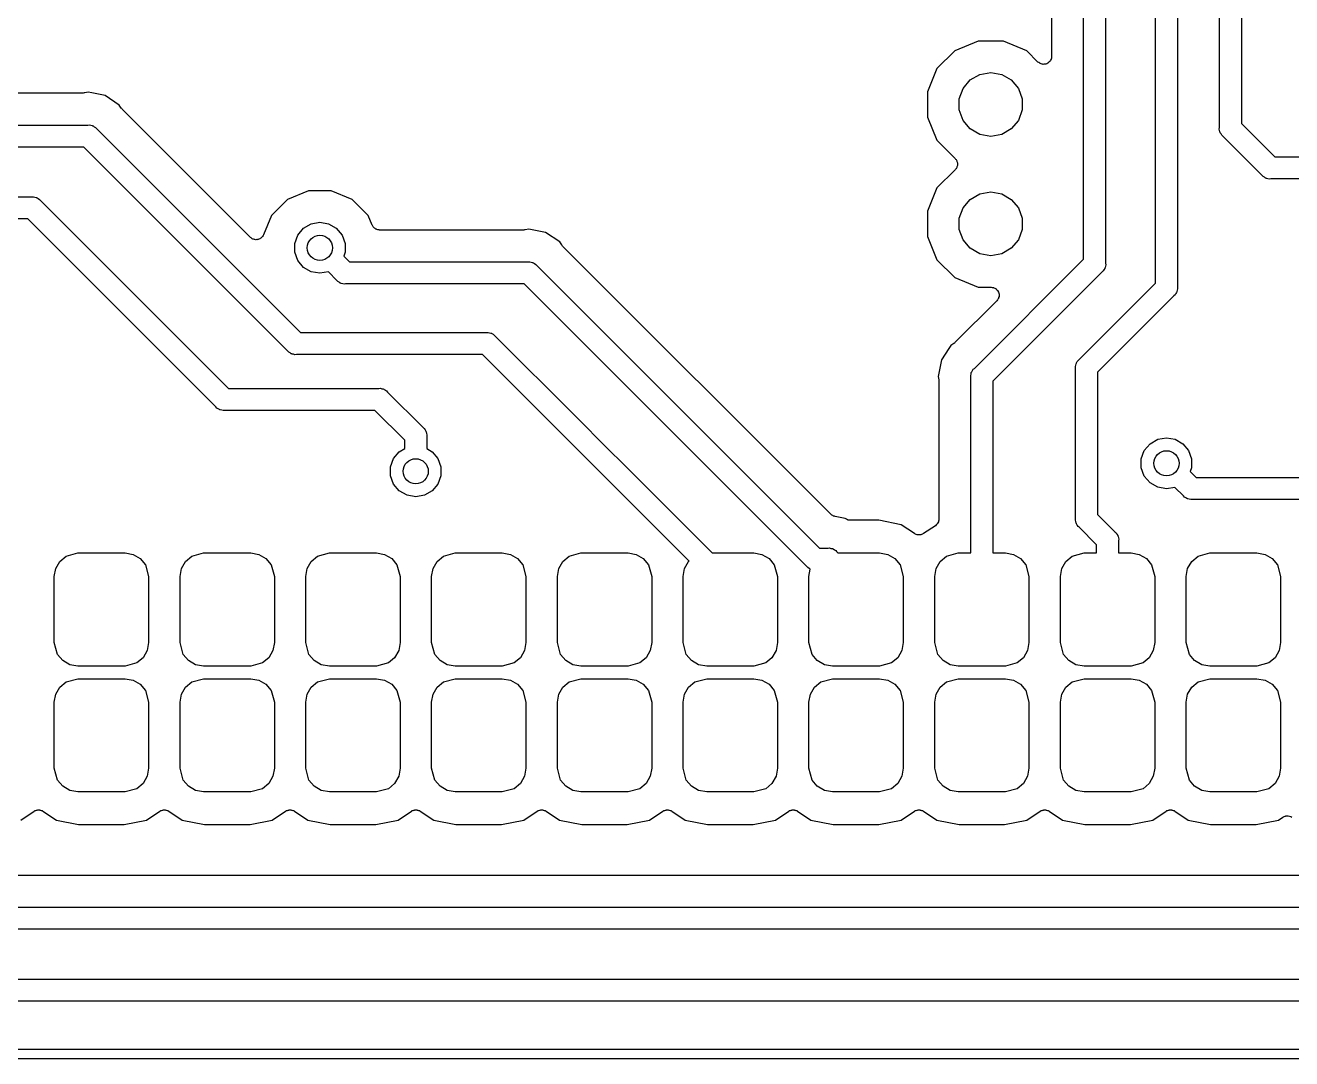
# Model space of a CAD drawing. Extents: x 51.7 to 143, y -96 to -37.9.
# Drawn here: x 89.04 to 109.18, y -95.96 to -79.52 of the extents above; entities that cross this region are included whole.
import ezdxf

# ---------------------------------------------------------------- set-up
doc = ezdxf.new("R2010")
doc.units = 0
doc.header["$MEASUREMENT"] = 0
doc.layers.add('BLACK', color=7, linetype='CONTINUOUS')

msp = doc.modelspace()

# ---------------------------------------------------------------- linework, layer by layer
at = {"layer": 'BLACK', "linetype": 'CONTINUOUS'}
for p, q in [((108.029, -81.1454), (108.029, -78.0505)), ((108.379, -77.9856), (108.379, -81.0805)), ((105.87, -83.2395), (105.87, -78.8125)), ((106.22, -78.7476), (106.22, -83.3044)), ((107.013, -83.6205), (107.013, -78.8595)), ((107.363, -78.7946), (107.363, -83.6854)), ((105.362, -79.0755), (105.362, -80.0129)), ((103.823, -79.9225), (103.539, -80.206)), ((104.193, -79.769), (103.823, -79.9225)), ((104.595, -79.769), (104.193, -79.769)), ((104.965, -79.9225), (104.595, -79.769)), ((105.145, -80.1027), (104.965, -79.9225)), ((105.159, -80.1122), (105.145, -80.1027)), ((105.172, -80.1229), (105.159, -80.1122)), ((105.177, -80.1248), (105.172, -80.1229)), ((105.181, -80.128), (105.177, -80.1248)), ((105.197, -80.1323), (105.181, -80.128)), ((105.213, -80.1379), (105.197, -80.1323)), ((105.219, -80.1379), (105.213, -80.1379)), ((105.224, -80.1394), (105.219, -80.1379)), ((105.24, -80.1379), (105.224, -80.1394)), ((105.257, -80.1379), (105.24, -80.1379)), ((105.262, -80.136), (105.257, -80.1379)), ((105.268, -80.1355), (105.262, -80.136)), ((105.283, -80.1285), (105.268, -80.1355)), ((105.299, -80.1229), (105.283, -80.1285)), ((105.303, -80.1193), (105.299, -80.1229)), ((105.308, -80.1169), (105.303, -80.1193)), ((105.32, -80.1052), (105.308, -80.1169)), ((105.332, -80.0945), (105.32, -80.1052)), ((105.335, -80.0897), (105.332, -80.0945)), ((105.339, -80.0857), (105.335, -80.0897)), ((105.346, -80.0707), (105.339, -80.0857)), ((105.354, -80.0563), (105.346, -80.0707)), ((105.355, -80.0508), (105.354, -80.0563)), ((105.358, -80.0457), (105.355, -80.0508)), ((105.359, -80.0292), (105.358, -80.0457)), ((105.362, -80.0129), (105.359, -80.0292)), ((103.539, -80.206), (103.386, -80.5765)), ((104.068, -80.3881), (104.22, -80.2999)), ((104.22, -80.2999), (104.394, -80.2693)), ((104.394, -80.2693), (104.568, -80.2999)), ((104.568, -80.2999), (104.72, -80.3881)), ((103.894, -80.6888), (103.954, -80.5231)), ((103.954, -80.5231), (104.068, -80.3881)), ((104.72, -80.3881), (104.834, -80.5231)), ((104.834, -80.5231), (104.894, -80.6888)), ((89.9632, -80.597), (64.3435, -80.597)), ((89.9755, -80.5948), (89.9632, -80.597)), ((89.988, -80.5946), (89.9755, -80.5948)), ((90.043, -80.5836), (89.988, -80.5946)), ((90.098, -80.5946), (90.043, -80.5836)), ((90.3095, -80.6366), (90.098, -80.5946)), ((90.098, -80.5946), (90.098, -80.5946)), ((90.5354, -80.7876), (90.3095, -80.6366)), ((103.386, -80.5765), (103.386, -80.9775)), ((103.894, -80.8652), (103.894, -80.6888)), ((104.894, -80.6888), (104.894, -80.8652)), ((90.5666, -80.8342), (90.5354, -80.7876)), ((90.5752, -80.8432), (90.5666, -80.8342)), ((90.5824, -80.8535), (90.5752, -80.8432)), ((92.6216, -82.8927), (90.5824, -80.8535)), ((103.954, -81.0309), (103.894, -80.8652)), ((104.894, -80.8652), (104.834, -81.0309)), ((64.0805, -81.105), (90.0354, -81.105)), ((90.0354, -81.105), (90.0585, -81.103)), ((90.0585, -81.103), (90.0809, -81.109)), ((90.0809, -81.109), (90.1038, -81.113)), ((90.1038, -81.113), (90.1105, -81.1169)), ((90.1105, -81.1169), (90.1181, -81.119)), ((90.1181, -81.119), (90.1371, -81.1323)), ((90.1371, -81.1323), (90.1572, -81.1439)), ((90.1572, -81.1439), (90.1721, -81.1617)), ((103.386, -80.9775), (103.539, -81.348)), ((104.068, -81.1659), (103.954, -81.0309)), ((104.834, -81.0309), (104.72, -81.1659)), ((108.027, -81.1685), (108.029, -81.1454)), ((108.379, -81.0805), (108.911, -81.613)), ((90.1721, -81.1617), (93.4175, -84.407)), ((103.539, -81.348), (103.829, -81.6372)), ((104.22, -81.2541), (104.068, -81.1659)), ((104.394, -81.2847), (104.22, -81.2541)), ((104.568, -81.2541), (104.394, -81.2847)), ((104.72, -81.1659), (104.568, -81.2541)), ((108.033, -81.1909), (108.027, -81.1685)), ((108.037, -81.2138), (108.033, -81.1909)), ((108.041, -81.2205), (108.037, -81.2138)), ((108.043, -81.2281), (108.041, -81.2205)), ((108.056, -81.2471), (108.043, -81.2281)), ((108.068, -81.2672), (108.056, -81.2471)), ((108.086, -81.2821), (108.068, -81.2672)), ((108.71, -81.9063), (108.086, -81.2821)), ((89.9705, -81.455), (64.0156, -81.455)), ((93.2159, -84.7003), (89.9705, -81.455)), ((103.829, -81.6372), (103.835, -81.6463)), ((103.835, -81.6463), (103.843, -81.6542)), ((103.843, -81.6542), (103.848, -81.6642)), ((103.848, -81.6642), (103.854, -81.6733)), ((103.854, -81.6733), (103.857, -81.6841)), ((103.857, -81.6841), (103.862, -81.6941)), ((103.862, -81.6941), (103.863, -81.7052)), ((103.863, -81.7488), (103.862, -81.7599)), ((103.863, -81.7052), (103.865, -81.7159)), ((103.865, -81.7381), (103.863, -81.7488)), ((103.865, -81.7159), (103.864, -81.727)), ((103.864, -81.727), (103.865, -81.7381)), ((108.911, -81.613), (115.943, -81.613)), ((103.829, -81.8168), (103.539, -82.106)), ((103.835, -81.8077), (103.829, -81.8168)), ((103.843, -81.7998), (103.835, -81.8077)), ((103.848, -81.7898), (103.843, -81.7998)), ((103.854, -81.7807), (103.848, -81.7898)), ((103.857, -81.7699), (103.854, -81.7807)), ((103.862, -81.7599), (103.857, -81.7699)), ((108.725, -81.9241), (108.71, -81.9063)), ((108.745, -81.9357), (108.725, -81.9241)), ((108.764, -81.949), (108.745, -81.9357)), ((108.771, -81.9511), (108.764, -81.949)), ((108.778, -81.955), (108.771, -81.9511)), ((108.801, -81.959), (108.778, -81.955)), ((93.5454, -82.15), (93.2117, -82.2882)), ((93.9066, -82.15), (93.5454, -82.15)), ((94.2403, -82.2882), (93.9066, -82.15)), ((103.539, -82.106), (103.386, -82.4765)), ((108.824, -81.965), (108.801, -81.959)), ((108.847, -81.963), (108.824, -81.965)), ((115.879, -81.963), (108.847, -81.963)), ((63.5725, -82.248), (89.1464, -82.248)), ((89.1464, -82.248), (89.1695, -82.246)), ((89.1695, -82.246), (89.1919, -82.252)), ((89.1919, -82.252), (89.2148, -82.256)), ((89.2148, -82.256), (89.2215, -82.2599)), ((89.2215, -82.2599), (89.2291, -82.262)), ((89.2291, -82.262), (89.2481, -82.2753)), ((89.2481, -82.2753), (89.2682, -82.2869)), ((89.2682, -82.2869), (89.2831, -82.3047)), ((89.2831, -82.3047), (92.2745, -85.296)), ((93.2117, -82.2882), (92.9562, -82.5437)), ((94.4958, -82.5437), (94.2403, -82.2882)), ((103.954, -82.4231), (104.068, -82.2881)), ((104.068, -82.2881), (104.22, -82.1999)), ((104.22, -82.1999), (104.394, -82.1693)), ((104.394, -82.1693), (104.568, -82.1999)), ((104.568, -82.1999), (104.72, -82.2881)), ((104.72, -82.2881), (104.834, -82.4231)), ((92.9562, -82.5437), (92.8287, -82.8515)), ((94.5591, -82.6966), (94.4958, -82.5437)), ((103.386, -82.4765), (103.386, -82.8775)), ((103.894, -82.5888), (103.954, -82.4231)), ((104.834, -82.4231), (104.894, -82.5888)), ((89.0815, -82.598), (63.5076, -82.598)), ((92.0729, -85.5893), (89.0815, -82.598)), ((93.3742, -82.8549), (93.4649, -82.7469)), ((93.4649, -82.7469), (93.5871, -82.6763)), ((93.5871, -82.6763), (93.726, -82.6518)), ((93.726, -82.6518), (93.8649, -82.6763)), ((93.8649, -82.6763), (93.9871, -82.7469)), ((93.9871, -82.7469), (94.0778, -82.8549)), ((94.5636, -82.7036), (94.5591, -82.6966)), ((94.5665, -82.7115), (94.5636, -82.7036)), ((94.5754, -82.7221), (94.5665, -82.7115)), ((94.5828, -82.7338), (94.5754, -82.7221)), ((94.5894, -82.7389), (94.5828, -82.7338)), ((94.5948, -82.7453), (94.5894, -82.7389)), ((94.6068, -82.7522), (94.5948, -82.7453)), ((94.6178, -82.7606), (94.6068, -82.7522)), ((94.6258, -82.7632), (94.6178, -82.7606)), ((94.633, -82.7673), (94.6258, -82.7632)), ((97.047, -82.7616), (96.992, -82.7726)), ((97.102, -82.7726), (97.047, -82.7616)), ((103.894, -82.7652), (103.894, -82.5888)), ((104.894, -82.5888), (104.894, -82.7652)), ((92.6329, -82.9006), (92.6216, -82.8927)), ((92.6432, -82.91), (92.6329, -82.9006)), ((92.6509, -82.9132), (92.6432, -82.91)), ((92.6577, -82.918), (92.6509, -82.9132)), ((92.6711, -82.9216), (92.6577, -82.918)), ((92.6839, -82.9269), (92.6711, -82.9216)), ((92.6923, -82.9272), (92.6839, -82.9269)), ((92.7003, -82.9294), (92.6923, -82.9272)), ((92.7141, -82.9282), (92.7003, -82.9294)), ((92.728, -82.9288), (92.7141, -82.9282)), ((92.7359, -82.9263), (92.728, -82.9288)), ((92.7443, -82.9256), (92.7359, -82.9263)), ((92.7568, -82.9197), (92.7443, -82.9256)), ((92.77, -82.9155), (92.7568, -82.9197)), ((92.7767, -82.9104), (92.77, -82.9155)), ((92.7842, -82.9069), (92.7767, -82.9104)), ((92.794, -82.8971), (92.7842, -82.9069)), ((92.805, -82.8887), (92.794, -82.8971)), ((92.8095, -82.8816), (92.805, -82.8887)), ((92.8154, -82.8757), (92.8095, -82.8816)), ((92.8213, -82.8632), (92.8154, -82.8757)), ((92.8287, -82.8515), (92.8213, -82.8632)), ((93.326, -82.9875), (93.3742, -82.8549)), ((94.0778, -82.8549), (94.126, -82.9875)), ((94.6467, -82.7697), (94.633, -82.7673)), ((94.6599, -82.7739), (94.6467, -82.7697)), ((94.6682, -82.7735), (94.6599, -82.7739)), ((94.6764, -82.775), (94.6682, -82.7735)), ((96.9672, -82.775), (94.6764, -82.775)), ((96.9795, -82.7728), (96.9672, -82.775)), ((96.992, -82.7726), (96.9795, -82.7728)), ((97.3135, -82.8146), (97.102, -82.7726)), ((97.102, -82.7726), (97.102, -82.7726)), ((97.5394, -82.9656), (97.3135, -82.8146)), ((103.386, -82.8775), (103.539, -83.248)), ((103.954, -82.9309), (103.894, -82.7652)), ((104.068, -83.0659), (103.954, -82.9309)), ((104.834, -82.9309), (104.72, -83.0659)), ((104.894, -82.7652), (104.834, -82.9309)), ((93.326, -83.1285), (93.326, -82.9875)), ((93.3742, -83.2611), (93.326, -83.1285)), ((94.126, -83.1285), (94.1041, -83.1886)), ((94.126, -82.9875), (94.126, -83.1285)), ((97.5706, -83.0122), (97.5394, -82.9656)), ((97.5792, -83.0212), (97.5706, -83.0122)), ((97.5864, -83.0315), (97.5792, -83.0212)), ((101.856, -87.3012), (97.5864, -83.0315)), ((104.22, -83.1541), (104.068, -83.0659)), ((104.394, -83.1847), (104.22, -83.1541)), ((104.568, -83.1541), (104.394, -83.1847)), ((104.72, -83.0659), (104.568, -83.1541)), ((93.4649, -83.3691), (93.3742, -83.2611)), ((94.1041, -83.1886), (94.1985, -83.283)), ((94.1985, -83.283), (97.0394, -83.283)), ((97.0394, -83.283), (97.0625, -83.281)), ((97.0625, -83.281), (97.0849, -83.287)), ((97.0849, -83.287), (97.1078, -83.291)), ((97.1078, -83.291), (97.1145, -83.2949)), ((97.1145, -83.2949), (97.1221, -83.2969)), ((97.1221, -83.2969), (97.1411, -83.3103)), ((97.1411, -83.3103), (97.1612, -83.3219)), ((97.1612, -83.3219), (97.1761, -83.3397)), ((97.1761, -83.3397), (101.672, -87.836)), ((103.539, -83.248), (103.823, -83.5315)), ((104.134, -84.9759), (105.87, -83.2395)), ((106.216, -83.3499), (106.212, -83.3728)), ((106.222, -83.3275), (106.216, -83.3499)), ((106.22, -83.3044), (106.222, -83.3275)), ((93.5871, -83.4397), (93.4649, -83.3691)), ((93.726, -83.4642), (93.5871, -83.4397)), ((93.8609, -83.4404), (93.726, -83.4642)), ((93.9969, -83.5763), (93.8609, -83.4404)), ((103.823, -83.5315), (104.193, -83.685)), ((106.163, -83.4411), (104.427, -85.1775)), ((106.181, -83.4262), (106.163, -83.4411)), ((106.193, -83.4061), (106.181, -83.4262)), ((106.206, -83.3871), (106.193, -83.4061)), ((106.208, -83.3795), (106.206, -83.3871)), ((106.212, -83.3728), (106.208, -83.3795)), ((94.0118, -83.5941), (93.9969, -83.5763)), ((94.0319, -83.6057), (94.0118, -83.5941)), ((94.0509, -83.619), (94.0319, -83.6057)), ((94.0584, -83.6211), (94.0509, -83.619)), ((94.0652, -83.625), (94.0584, -83.6211)), ((94.0881, -83.629), (94.0652, -83.625)), ((94.1105, -83.635), (94.0881, -83.629)), ((94.1336, -83.633), (94.1105, -83.635)), ((96.9745, -83.633), (94.1336, -83.633)), ((101.471, -88.1293), (96.9745, -83.633)), ((104.193, -83.685), (104.399, -83.685)), ((104.399, -83.685), (104.416, -83.6879)), ((104.416, -83.6879), (104.432, -83.6893)), ((104.432, -83.6893), (104.437, -83.6917)), ((104.437, -83.6917), (104.443, -83.6927)), ((104.443, -83.6927), (104.457, -83.701)), ((104.457, -83.701), (104.472, -83.708)), ((104.472, -83.708), (104.476, -83.7119)), ((104.476, -83.7119), (104.481, -83.7147)), ((104.481, -83.7147), (104.492, -83.7274)), ((104.492, -83.7274), (104.504, -83.7392)), ((104.504, -83.7392), (104.506, -83.7442)), ((104.506, -83.7442), (104.509, -83.7485)), ((104.509, -83.7485), (104.515, -83.7641)), ((104.515, -83.7641), (104.522, -83.7791)), ((105.8, -84.8339), (107.013, -83.6205)), ((107.349, -83.7681), (107.336, -83.7871)), ((107.351, -83.7605), (107.349, -83.7681)), ((107.355, -83.7538), (107.351, -83.7605)), ((107.359, -83.7309), (107.355, -83.7538)), ((107.365, -83.7085), (107.359, -83.7309)), ((107.363, -83.6854), (107.365, -83.7085)), ((104.489, -83.9018), (103.825, -84.5656)), ((104.499, -83.8882), (104.489, -83.9018)), ((104.509, -83.8755), (104.499, -83.8882)), ((104.511, -83.8703), (104.509, -83.8755)), ((104.515, -83.8657), (104.511, -83.8703)), ((104.519, -83.8496), (104.515, -83.8657)), ((104.525, -83.8341), (104.519, -83.8496)), ((104.522, -83.7791), (104.523, -83.7847)), ((104.523, -83.7847), (104.525, -83.7899)), ((104.525, -83.7899), (104.525, -83.8065)), ((104.525, -83.8065), (104.526, -83.8231)), ((104.526, -83.8231), (104.525, -83.8285)), ((104.525, -83.8285), (104.525, -83.8341)), ((107.306, -83.8221), (106.093, -85.0355)), ((107.324, -83.8072), (107.306, -83.8221)), ((107.336, -83.7871), (107.324, -83.8072)), ((93.4175, -84.407), (96.3774, -84.407)), ((96.3774, -84.407), (96.4005, -84.405)), ((96.4005, -84.405), (96.4229, -84.411)), ((96.4229, -84.411), (96.4458, -84.415)), ((96.4458, -84.415), (96.4526, -84.4189)), ((96.4526, -84.4189), (96.4601, -84.421)), ((96.4601, -84.421), (96.4791, -84.4343)), ((96.4791, -84.4343), (96.4992, -84.4459)), ((96.4992, -84.4459), (96.5141, -84.4637)), ((96.5141, -84.4637), (97.7896, -85.7391)), ((103.815, -84.5728), (103.806, -84.5814)), ((103.825, -84.5656), (103.815, -84.5728)), ((93.2308, -84.7181), (93.2159, -84.7003)), ((93.2509, -84.7297), (93.2308, -84.7181)), ((93.2699, -84.743), (93.2509, -84.7297)), ((93.2775, -84.7451), (93.2699, -84.743)), ((93.2842, -84.749), (93.2775, -84.7451)), ((93.3071, -84.753), (93.2842, -84.749)), ((93.3295, -84.759), (93.3071, -84.753)), ((93.3526, -84.757), (93.3295, -84.759)), ((96.3125, -84.757), (93.3526, -84.757)), ((97.5421, -85.9866), (96.3125, -84.757)), ((103.728, -84.6592), (103.609, -84.8385)), ((103.76, -84.6126), (103.728, -84.6592)), ((103.806, -84.5814), (103.76, -84.6126)), ((103.609, -84.8385), (103.556, -85.105)), ((104.116, -84.9908), (104.134, -84.9759)), ((105.741, -84.9475), (105.747, -84.9251)), ((105.743, -84.9706), (105.741, -84.9475)), ((105.743, -87.3684), (105.743, -84.9706)), ((105.747, -84.9251), (105.751, -84.9022)), ((105.751, -84.9022), (105.755, -84.8955)), ((105.755, -84.8955), (105.757, -84.8879)), ((105.757, -84.8879), (105.77, -84.8689)), ((105.77, -84.8689), (105.782, -84.8488)), ((105.782, -84.8488), (105.8, -84.8339)), ((103.556, -85.105), (103.567, -85.16)), ((103.567, -85.16), (103.567, -85.1725)), ((103.567, -85.1725), (103.569, -85.1848)), ((104.075, -85.0895), (104.081, -85.0671)), ((104.077, -85.1126), (104.075, -85.0895)), ((104.077, -87.914), (104.077, -85.1126)), ((104.081, -85.0671), (104.085, -85.0442)), ((104.085, -85.0442), (104.089, -85.0375)), ((104.089, -85.0375), (104.091, -85.0299)), ((104.091, -85.0299), (104.104, -85.0109)), ((104.104, -85.0109), (104.116, -84.9908)), ((104.427, -85.1775), (104.427, -87.914)), ((106.093, -85.0355), (106.093, -87.3035)), ((92.2745, -85.296), (94.6651, -85.296)), ((94.6651, -85.296), (94.6882, -85.294)), ((94.6882, -85.294), (94.7106, -85.3)), ((94.7106, -85.3), (94.7335, -85.304)), ((94.7335, -85.304), (94.7402, -85.3079)), ((94.7402, -85.3079), (94.7478, -85.31)), ((94.7478, -85.31), (94.7668, -85.3233)), ((94.7668, -85.3233), (94.7869, -85.3349)), ((94.7869, -85.3349), (94.8018, -85.3527)), ((94.8018, -85.3527), (95.3683, -85.9192)), ((103.569, -85.1848), (103.569, -87.3736)), ((92.0878, -85.6071), (92.0729, -85.5893)), ((92.1079, -85.6187), (92.0878, -85.6071)), ((92.1269, -85.632), (92.1079, -85.6187)), ((92.1345, -85.6341), (92.1269, -85.632)), ((92.1412, -85.638), (92.1345, -85.6341)), ((92.1641, -85.642), (92.1412, -85.638)), ((92.1865, -85.648), (92.1641, -85.642)), ((92.2096, -85.646), (92.1865, -85.648)), ((94.6002, -85.646), (92.2096, -85.646)), ((95.075, -86.1208), (94.6002, -85.646)), ((97.7896, -85.7391), (97.7896, -85.7391)), ((97.7896, -85.7391), (98.3056, -86.2551)), ((95.3683, -85.9192), (95.3861, -85.9341)), ((95.3861, -85.9341), (95.3977, -85.9542)), ((95.3977, -85.9542), (95.411, -85.9732)), ((95.411, -85.9732), (95.4131, -85.9808)), ((95.4131, -85.9808), (95.417, -85.9875)), ((95.075, -86.2532), (95.075, -86.1208)), ((95.417, -85.9875), (95.421, -86.0104)), ((95.421, -86.0104), (95.427, -86.0328)), ((95.427, -86.0328), (95.425, -86.0559)), ((95.425, -86.0559), (95.425, -86.2532)), ((98.0581, -86.5026), (97.5421, -85.9866)), ((97.5421, -85.9866), (97.5421, -85.9866)), ((106.836, -86.2839), (106.927, -86.1759)), ((106.927, -86.1759), (107.049, -86.1053)), ((107.049, -86.1053), (107.188, -86.0808)), ((107.188, -86.0808), (107.327, -86.1053)), ((107.327, -86.1053), (107.449, -86.1759)), ((107.449, -86.1759), (107.54, -86.2839)), ((94.8982, -86.4109), (94.9889, -86.3029)), ((94.9889, -86.3029), (95.075, -86.2532)), ((95.425, -86.2532), (95.5111, -86.3029)), ((95.5111, -86.3029), (95.6018, -86.4109)), ((98.3056, -86.2551), (98.3056, -86.2551)), ((98.3056, -86.2551), (98.5516, -86.5011)), ((106.788, -86.4165), (106.836, -86.2839)), ((107.54, -86.2839), (107.588, -86.4165)), ((94.85, -86.5435), (94.8982, -86.4109)), ((94.85, -86.6845), (94.85, -86.5435)), ((95.6018, -86.4109), (95.65, -86.5435)), ((95.65, -86.5435), (95.65, -86.6845)), ((98.3041, -86.7486), (98.0581, -86.5026)), ((98.0581, -86.5026), (98.0581, -86.5026)), ((98.5516, -86.5011), (99.9645, -87.914)), ((106.788, -86.5575), (106.788, -86.4165)), ((106.836, -86.6901), (106.788, -86.5575)), ((107.588, -86.5575), (107.566, -86.6176)), ((107.588, -86.4165), (107.588, -86.5575)), ((94.8982, -86.8171), (94.85, -86.6845)), ((95.65, -86.6845), (95.6018, -86.8171)), ((98.8296, -87.2741), (98.3041, -86.7486)), ((98.3041, -86.7486), (98.3041, -86.7486)), ((106.927, -86.7981), (106.836, -86.6901)), ((107.566, -86.6176), (107.66, -86.712)), ((107.66, -86.712), (113.985, -86.712)), ((94.9889, -86.9251), (94.8982, -86.8171)), ((95.1111, -86.9957), (94.9889, -86.9251)), ((95.5111, -86.9251), (95.3889, -86.9957)), ((95.6018, -86.8171), (95.5111, -86.9251)), ((107.049, -86.8687), (106.927, -86.7981)), ((107.188, -86.8932), (107.049, -86.8687)), ((107.323, -86.8694), (107.188, -86.8932)), ((107.459, -87.0053), (107.323, -86.8694)), ((95.25, -87.0202), (95.1111, -86.9957)), ((95.3889, -86.9957), (95.25, -87.0202)), ((107.474, -87.0231), (107.459, -87.0053)), ((107.494, -87.0347), (107.474, -87.0231)), ((107.513, -87.048), (107.494, -87.0347)), ((107.52, -87.0501), (107.513, -87.048)), ((107.527, -87.054), (107.52, -87.0501)), ((107.55, -87.058), (107.527, -87.054)), ((107.573, -87.064), (107.55, -87.058)), ((107.596, -87.062), (107.573, -87.064)), ((114.169, -87.062), (107.596, -87.062)), ((99.5972, -88.0417), (98.8296, -87.2741)), ((101.869, -87.3099), (101.856, -87.3012)), ((101.88, -87.3199), (101.869, -87.3099)), ((101.886, -87.3225), (101.88, -87.3199)), ((101.892, -87.3265), (101.886, -87.3225)), ((101.907, -87.3304), (101.892, -87.3265)), ((101.921, -87.3359), (101.907, -87.3304)), ((102.08, -87.3676), (101.921, -87.3359)), ((102.087, -87.3722), (102.08, -87.3676)), ((102.101, -87.3783), (102.087, -87.3722)), ((102.114, -87.3859), (102.101, -87.3783)), ((102.121, -87.3871), (102.114, -87.3859)), ((102.128, -87.3899), (102.121, -87.3871)), ((102.143, -87.3909), (102.128, -87.3899)), ((102.158, -87.3936), (102.143, -87.3909)), ((102.614, -87.3936), (102.158, -87.3936)), ((102.969, -87.464), (102.614, -87.3936)), ((103.566, -87.3913), (103.564, -87.4091)), ((103.569, -87.3736), (103.566, -87.3913)), ((105.741, -87.3915), (105.743, -87.3684)), ((105.747, -87.4139), (105.741, -87.3915)), ((106.093, -87.3035), (106.37, -87.5809)), ((103.181, -87.6062), (102.969, -87.464)), ((103.513, -87.4792), (103.323, -87.6062)), ((103.526, -87.4668), (103.513, -87.4792)), ((103.539, -87.4552), (103.526, -87.4668)), ((103.541, -87.4516), (103.539, -87.4552)), ((103.544, -87.4487), (103.541, -87.4516)), ((103.552, -87.4326), (103.544, -87.4487)), ((103.561, -87.417), (103.552, -87.4326)), ((103.562, -87.4129), (103.561, -87.417)), ((103.564, -87.4091), (103.562, -87.4129)), ((105.751, -87.4368), (105.747, -87.4139)), ((105.755, -87.4435), (105.751, -87.4368)), ((105.757, -87.4511), (105.755, -87.4435)), ((105.77, -87.4701), (105.757, -87.4511)), ((105.782, -87.4902), (105.77, -87.4701)), ((105.8, -87.5051), (105.782, -87.4902)), ((106.077, -87.7825), (105.8, -87.5051)), ((106.37, -87.5809), (106.388, -87.5958)), ((106.388, -87.5958), (106.4, -87.6159)), ((103.189, -87.6095), (103.181, -87.6062)), ((103.196, -87.6145), (103.189, -87.6095)), ((103.209, -87.6183), (103.196, -87.6145)), ((103.222, -87.6239), (103.209, -87.6183)), ((103.23, -87.6245), (103.222, -87.6239)), ((103.238, -87.6268), (103.23, -87.6245)), ((103.252, -87.6259), (103.238, -87.6268)), ((103.266, -87.6268), (103.252, -87.6259)), ((103.274, -87.6245), (103.266, -87.6268)), ((103.282, -87.6239), (103.274, -87.6245)), ((103.295, -87.6183), (103.282, -87.6239)), ((103.308, -87.6145), (103.295, -87.6183)), ((103.315, -87.6095), (103.308, -87.6145)), ((103.323, -87.6062), (103.315, -87.6095)), ((106.077, -87.914), (106.077, -87.7825)), ((106.4, -87.6159), (106.413, -87.6349)), ((106.413, -87.6349), (106.415, -87.6425)), ((106.415, -87.6425), (106.419, -87.6492)), ((106.419, -87.6492), (106.423, -87.6721)), ((106.423, -87.6721), (106.429, -87.6945)), ((106.429, -87.6945), (106.427, -87.7176)), ((106.427, -87.7176), (106.427, -87.914)), ((89.5897, -88.048), (89.6895, -87.9642)), ((89.6895, -87.9642), (89.877, -87.914)), ((89.877, -87.914), (90.627, -87.914)), ((90.627, -87.914), (90.7553, -87.9366)), ((90.7553, -87.9366), (90.868, -88.0017)), ((91.5897, -88.048), (91.6895, -87.9642)), ((91.6895, -87.9642), (91.877, -87.914)), ((91.877, -87.914), (92.627, -87.914)), ((92.627, -87.914), (92.7553, -87.9366)), ((92.7553, -87.9366), (92.868, -88.0017)), ((93.5897, -88.048), (93.6895, -87.9642)), ((93.6895, -87.9642), (93.877, -87.914)), ((93.877, -87.914), (94.627, -87.914)), ((94.627, -87.914), (94.7553, -87.9366)), ((94.7553, -87.9366), (94.868, -88.0017)), ((95.5897, -88.048), (95.6895, -87.9642)), ((95.6895, -87.9642), (95.877, -87.914)), ((95.877, -87.914), (96.627, -87.914)), ((96.627, -87.914), (96.7553, -87.9366)), ((96.7553, -87.9366), (96.868, -88.0017)), ((97.5897, -88.048), (97.6895, -87.9642)), ((97.6895, -87.9642), (97.877, -87.914)), ((97.877, -87.914), (98.627, -87.914)), ((98.627, -87.914), (98.7553, -87.9366)), ((98.7553, -87.9366), (98.868, -88.0017)), ((99.9645, -87.914), (100.627, -87.914)), ((100.627, -87.914), (100.755, -87.9366)), ((100.755, -87.9366), (100.868, -88.0017)), ((101.672, -87.836), (101.806, -87.836)), ((101.806, -87.836), (101.829, -87.834)), ((101.829, -87.834), (101.852, -87.84)), ((101.852, -87.84), (101.875, -87.844)), ((101.875, -87.844), (101.882, -87.8479)), ((101.882, -87.8479), (101.889, -87.85)), ((101.889, -87.85), (101.908, -87.8633)), ((101.908, -87.8633), (101.928, -87.8749)), ((101.928, -87.8749), (101.943, -87.8927)), ((101.943, -87.8927), (101.964, -87.914)), ((101.964, -87.914), (102.627, -87.914)), ((102.627, -87.914), (102.755, -87.9366)), ((102.755, -87.9366), (102.868, -88.0017)), ((103.59, -88.048), (103.69, -87.9642)), ((103.69, -87.9642), (103.877, -87.914)), ((103.877, -87.914), (104.077, -87.914)), ((104.427, -87.914), (104.627, -87.914)), ((104.627, -87.914), (104.755, -87.9366)), ((104.755, -87.9366), (104.868, -88.0017)), ((105.59, -88.048), (105.69, -87.9642)), ((105.69, -87.9642), (105.877, -87.914)), ((105.877, -87.914), (106.077, -87.914)), ((106.427, -87.914), (106.627, -87.914)), ((106.627, -87.914), (106.755, -87.9366)), ((106.755, -87.9366), (106.868, -88.0017)), ((107.59, -88.048), (107.69, -87.9642)), ((107.69, -87.9642), (107.877, -87.914)), ((107.877, -87.914), (108.627, -87.914)), ((108.627, -87.914), (108.755, -87.9366)), ((108.755, -87.9366), (108.868, -88.0017)), ((89.502, -88.289), (89.5246, -88.1607)), ((89.5246, -88.1607), (89.5897, -88.048)), ((90.868, -88.0017), (90.9518, -88.1015)), ((90.9518, -88.1015), (91.002, -88.289)), ((91.502, -88.289), (91.5246, -88.1607)), ((91.5246, -88.1607), (91.5897, -88.048)), ((92.868, -88.0017), (92.9518, -88.1015)), ((92.9518, -88.1015), (93.002, -88.289)), ((93.502, -88.289), (93.5246, -88.1607)), ((93.5246, -88.1607), (93.5897, -88.048)), ((94.868, -88.0017), (94.9518, -88.1015)), ((94.9518, -88.1015), (95.002, -88.289)), ((95.502, -88.289), (95.5246, -88.1607)), ((95.5246, -88.1607), (95.5897, -88.048)), ((96.868, -88.0017), (96.9518, -88.1015)), ((96.9518, -88.1015), (97.002, -88.289)), ((97.502, -88.289), (97.5246, -88.1607)), ((97.5246, -88.1607), (97.5897, -88.048)), ((98.868, -88.0017), (98.9518, -88.1015)), ((98.9518, -88.1015), (99.002, -88.289)), ((99.502, -88.289), (99.5246, -88.1607)), ((99.5246, -88.1607), (99.5897, -88.048)), ((99.5897, -88.048), (99.5972, -88.0417)), ((100.868, -88.0017), (100.952, -88.1015)), ((100.952, -88.1015), (101.002, -88.289)), ((101.486, -88.1471), (101.471, -88.1293)), ((101.506, -88.1587), (101.486, -88.1471)), ((101.502, -88.289), (101.523, -88.1706)), ((101.523, -88.1706), (101.506, -88.1587)), ((102.868, -88.0017), (102.952, -88.1015)), ((102.952, -88.1015), (103.002, -88.289)), ((103.502, -88.289), (103.525, -88.1607)), ((103.525, -88.1607), (103.59, -88.048)), ((104.868, -88.0017), (104.952, -88.1015)), ((104.952, -88.1015), (105.002, -88.289)), ((105.502, -88.289), (105.525, -88.1607)), ((105.525, -88.1607), (105.59, -88.048)), ((106.868, -88.0017), (106.952, -88.1015)), ((106.952, -88.1015), (107.002, -88.289)), ((107.502, -88.289), (107.525, -88.1607)), ((107.525, -88.1607), (107.59, -88.048)), ((108.868, -88.0017), (108.952, -88.1015)), ((108.952, -88.1015), (109.002, -88.289)), ((89.502, -89.339), (89.502, -88.289)), ((91.002, -88.289), (91.002, -89.339)), ((91.502, -89.339), (91.502, -88.289)), ((93.002, -88.289), (93.002, -89.339)), ((93.502, -89.339), (93.502, -88.289)), ((95.002, -88.289), (95.002, -89.339)), ((95.502, -89.339), (95.502, -88.289)), ((97.002, -88.289), (97.002, -89.339)), ((97.502, -89.339), (97.502, -88.289)), ((99.002, -88.289), (99.002, -89.339)), ((99.502, -89.339), (99.502, -88.289)), ((101.002, -88.289), (101.002, -89.339)), ((101.502, -89.339), (101.502, -88.289)), ((103.002, -88.289), (103.002, -89.339)), ((103.502, -89.339), (103.502, -88.289)), ((105.002, -88.289), (105.002, -89.339)), ((105.502, -89.339), (105.502, -88.289)), ((107.002, -88.289), (107.002, -89.339)), ((107.502, -89.339), (107.502, -88.289)), ((109.002, -88.289), (109.002, -89.339)), ((89.5522, -89.5265), (89.502, -89.339)), ((91.002, -89.339), (90.9794, -89.4673)), ((91.5522, -89.5265), (91.502, -89.339)), ((93.002, -89.339), (92.9794, -89.4673)), ((93.5522, -89.5265), (93.502, -89.339)), ((95.002, -89.339), (94.9794, -89.4673)), ((95.5522, -89.5265), (95.502, -89.339)), ((97.002, -89.339), (96.9794, -89.4673)), ((97.5522, -89.5265), (97.502, -89.339)), ((99.002, -89.339), (98.9794, -89.4673)), ((99.5522, -89.5265), (99.502, -89.339)), ((101.002, -89.339), (100.979, -89.4673)), ((101.552, -89.5265), (101.502, -89.339)), ((103.002, -89.339), (102.979, -89.4673)), ((103.552, -89.5265), (103.502, -89.339)), ((105.002, -89.339), (104.979, -89.4673)), ((105.552, -89.5265), (105.502, -89.339)), ((107.002, -89.339), (106.979, -89.4673)), ((107.552, -89.5265), (107.502, -89.339)), ((109.002, -89.339), (108.979, -89.4673)), ((89.636, -89.6263), (89.5522, -89.5265)), ((90.9143, -89.58), (90.8145, -89.6638)), ((90.9794, -89.4673), (90.9143, -89.58)), ((91.636, -89.6263), (91.5522, -89.5265)), ((92.9143, -89.58), (92.8145, -89.6638)), ((92.9794, -89.4673), (92.9143, -89.58)), ((93.636, -89.6263), (93.5522, -89.5265)), ((94.9143, -89.58), (94.8145, -89.6638)), ((94.9794, -89.4673), (94.9143, -89.58)), ((95.636, -89.6263), (95.5522, -89.5265)), ((96.9143, -89.58), (96.8145, -89.6638)), ((96.9794, -89.4673), (96.9143, -89.58)), ((97.636, -89.6263), (97.5522, -89.5265)), ((98.9143, -89.58), (98.8145, -89.6638)), ((98.9794, -89.4673), (98.9143, -89.58)), ((99.636, -89.6263), (99.5522, -89.5265)), ((100.914, -89.58), (100.815, -89.6638)), ((100.979, -89.4673), (100.914, -89.58)), ((101.636, -89.6263), (101.552, -89.5265)), ((102.914, -89.58), (102.815, -89.6638)), ((102.979, -89.4673), (102.914, -89.58)), ((103.636, -89.6263), (103.552, -89.5265)), ((104.914, -89.58), (104.815, -89.6638)), ((104.979, -89.4673), (104.914, -89.58)), ((105.636, -89.6263), (105.552, -89.5265)), ((106.914, -89.58), (106.815, -89.6638)), ((106.979, -89.4673), (106.914, -89.58)), ((107.636, -89.6263), (107.552, -89.5265)), ((108.914, -89.58), (108.815, -89.6638)), ((108.979, -89.4673), (108.914, -89.58)), ((89.7487, -89.6914), (89.636, -89.6263)), ((89.877, -89.714), (89.7487, -89.6914)), ((90.627, -89.714), (89.877, -89.714)), ((90.8145, -89.6638), (90.627, -89.714)), ((91.7487, -89.6914), (91.636, -89.6263)), ((91.877, -89.714), (91.7487, -89.6914)), ((92.627, -89.714), (91.877, -89.714)), ((92.8145, -89.6638), (92.627, -89.714)), ((93.7487, -89.6914), (93.636, -89.6263)), ((93.877, -89.714), (93.7487, -89.6914)), ((94.627, -89.714), (93.877, -89.714)), ((94.8145, -89.6638), (94.627, -89.714)), ((95.7487, -89.6914), (95.636, -89.6263)), ((95.877, -89.714), (95.7487, -89.6914)), ((96.627, -89.714), (95.877, -89.714)), ((96.8145, -89.6638), (96.627, -89.714)), ((97.7487, -89.6914), (97.636, -89.6263)), ((97.877, -89.714), (97.7487, -89.6914)), ((98.627, -89.714), (97.877, -89.714)), ((98.8145, -89.6638), (98.627, -89.714)), ((99.7487, -89.6914), (99.636, -89.6263)), ((99.877, -89.714), (99.7487, -89.6914)), ((100.627, -89.714), (99.877, -89.714)), ((100.815, -89.6638), (100.627, -89.714)), ((101.749, -89.6914), (101.636, -89.6263)), ((101.877, -89.714), (101.749, -89.6914)), ((102.627, -89.714), (101.877, -89.714)), ((102.815, -89.6638), (102.627, -89.714)), ((103.749, -89.6914), (103.636, -89.6263)), ((103.877, -89.714), (103.749, -89.6914)), ((104.627, -89.714), (103.877, -89.714)), ((104.815, -89.6638), (104.627, -89.714)), ((105.749, -89.6914), (105.636, -89.6263)), ((105.877, -89.714), (105.749, -89.6914)), ((106.627, -89.714), (105.877, -89.714)), ((106.815, -89.6638), (106.627, -89.714)), ((107.749, -89.6914), (107.636, -89.6263)), ((107.877, -89.714), (107.749, -89.6914)), ((108.627, -89.714), (107.877, -89.714)), ((108.815, -89.6638), (108.627, -89.714)), ((89.5897, -90.048), (89.6895, -89.9642)), ((89.6895, -89.9642), (89.877, -89.914)), ((89.877, -89.914), (90.627, -89.914)), ((90.627, -89.914), (90.7553, -89.9366)), ((90.7553, -89.9366), (90.868, -90.0017)), ((90.868, -90.0017), (90.9518, -90.1015)), ((91.5897, -90.048), (91.6895, -89.9642)), ((91.6895, -89.9642), (91.877, -89.914)), ((91.877, -89.914), (92.627, -89.914)), ((92.627, -89.914), (92.7553, -89.9366)), ((92.7553, -89.9366), (92.868, -90.0017)), ((92.868, -90.0017), (92.9518, -90.1015)), ((93.5897, -90.048), (93.6895, -89.9642)), ((93.6895, -89.9642), (93.877, -89.914)), ((93.877, -89.914), (94.627, -89.914)), ((94.627, -89.914), (94.7553, -89.9366)), ((94.7553, -89.9366), (94.868, -90.0017)), ((94.868, -90.0017), (94.9518, -90.1015)), ((95.5897, -90.048), (95.6895, -89.9642)), ((95.6895, -89.9642), (95.877, -89.914)), ((95.877, -89.914), (96.627, -89.914)), ((96.627, -89.914), (96.7553, -89.9366)), ((96.7553, -89.9366), (96.868, -90.0017)), ((96.868, -90.0017), (96.9518, -90.1015)), ((97.5897, -90.048), (97.6895, -89.9642)), ((97.6895, -89.9642), (97.877, -89.914)), ((97.877, -89.914), (98.627, -89.914)), ((98.627, -89.914), (98.7553, -89.9366)), ((98.7553, -89.9366), (98.868, -90.0017)), ((98.868, -90.0017), (98.9518, -90.1015)), ((99.5897, -90.048), (99.6895, -89.9642)), ((99.6895, -89.9642), (99.877, -89.914)), ((99.877, -89.914), (100.627, -89.914)), ((100.627, -89.914), (100.755, -89.9366)), ((100.755, -89.9366), (100.868, -90.0017)), ((100.868, -90.0017), (100.952, -90.1015)), ((101.59, -90.048), (101.69, -89.9642)), ((101.69, -89.9642), (101.877, -89.914)), ((101.877, -89.914), (102.627, -89.914)), ((102.627, -89.914), (102.755, -89.9366)), ((102.755, -89.9366), (102.868, -90.0017)), ((102.868, -90.0017), (102.952, -90.1015)), ((103.59, -90.048), (103.69, -89.9642)), ((103.69, -89.9642), (103.877, -89.914)), ((103.877, -89.914), (104.627, -89.914)), ((104.627, -89.914), (104.755, -89.9366)), ((104.755, -89.9366), (104.868, -90.0017)), ((104.868, -90.0017), (104.952, -90.1015)), ((105.59, -90.048), (105.69, -89.9642)), ((105.69, -89.9642), (105.877, -89.914)), ((105.877, -89.914), (106.627, -89.914)), ((106.627, -89.914), (106.755, -89.9366)), ((106.755, -89.9366), (106.868, -90.0017)), ((106.868, -90.0017), (106.952, -90.1015)), ((107.59, -90.048), (107.69, -89.9642)), ((107.69, -89.9642), (107.877, -89.914)), ((107.877, -89.914), (108.627, -89.914)), ((108.627, -89.914), (108.755, -89.9366)), ((108.755, -89.9366), (108.868, -90.0017)), ((108.868, -90.0017), (108.952, -90.1015)), ((89.502, -90.289), (89.5246, -90.1607)), ((89.5246, -90.1607), (89.5897, -90.048)), ((90.9518, -90.1015), (91.002, -90.289)), ((91.502, -90.289), (91.5246, -90.1607)), ((91.5246, -90.1607), (91.5897, -90.048)), ((92.9518, -90.1015), (93.002, -90.289)), ((93.502, -90.289), (93.5246, -90.1607)), ((93.5246, -90.1607), (93.5897, -90.048)), ((94.9518, -90.1015), (95.002, -90.289)), ((95.502, -90.289), (95.5246, -90.1607)), ((95.5246, -90.1607), (95.5897, -90.048)), ((96.9518, -90.1015), (97.002, -90.289)), ((97.502, -90.289), (97.5246, -90.1607)), ((97.5246, -90.1607), (97.5897, -90.048)), ((98.9518, -90.1015), (99.002, -90.289)), ((99.502, -90.289), (99.5246, -90.1607)), ((99.5246, -90.1607), (99.5897, -90.048)), ((100.952, -90.1015), (101.002, -90.289)), ((101.502, -90.289), (101.525, -90.1607)), ((101.525, -90.1607), (101.59, -90.048)), ((102.952, -90.1015), (103.002, -90.289)), ((103.502, -90.289), (103.525, -90.1607)), ((103.525, -90.1607), (103.59, -90.048)), ((104.952, -90.1015), (105.002, -90.289)), ((105.502, -90.289), (105.525, -90.1607)), ((105.525, -90.1607), (105.59, -90.048)), ((106.952, -90.1015), (107.002, -90.289)), ((107.502, -90.289), (107.525, -90.1607)), ((107.525, -90.1607), (107.59, -90.048)), ((108.952, -90.1015), (109.002, -90.289)), ((89.502, -91.339), (89.502, -90.289)), ((91.002, -90.289), (91.002, -91.339)), ((91.502, -91.339), (91.502, -90.289)), ((93.002, -90.289), (93.002, -91.339)), ((93.502, -91.339), (93.502, -90.289)), ((95.002, -90.289), (95.002, -91.339)), ((95.502, -91.339), (95.502, -90.289)), ((97.002, -90.289), (97.002, -91.339)), ((97.502, -91.339), (97.502, -90.289)), ((99.002, -90.289), (99.002, -91.339)), ((99.502, -91.339), (99.502, -90.289)), ((101.002, -90.289), (101.002, -91.339)), ((101.502, -91.339), (101.502, -90.289)), ((103.002, -90.289), (103.002, -91.339)), ((103.502, -91.339), (103.502, -90.289)), ((105.002, -90.289), (105.002, -91.339)), ((105.502, -91.339), (105.502, -90.289)), ((107.002, -90.289), (107.002, -91.339)), ((107.502, -91.339), (107.502, -90.289)), ((109.002, -90.289), (109.002, -91.339)), ((89.5522, -91.5265), (89.502, -91.339)), ((91.002, -91.339), (90.9794, -91.4673)), ((91.5522, -91.5265), (91.502, -91.339)), ((93.002, -91.339), (92.9794, -91.4673)), ((93.5522, -91.5265), (93.502, -91.339)), ((95.002, -91.339), (94.9794, -91.4673)), ((95.5522, -91.5265), (95.502, -91.339)), ((97.002, -91.339), (96.9794, -91.4673)), ((97.5522, -91.5265), (97.502, -91.339)), ((99.002, -91.339), (98.9794, -91.4673)), ((99.5522, -91.5265), (99.502, -91.339)), ((101.002, -91.339), (100.979, -91.4673)), ((101.552, -91.5265), (101.502, -91.339)), ((103.002, -91.339), (102.979, -91.4673)), ((103.552, -91.5265), (103.502, -91.339)), ((105.002, -91.339), (104.979, -91.4673)), ((105.552, -91.5265), (105.502, -91.339)), ((107.002, -91.339), (106.979, -91.4673)), ((107.552, -91.5265), (107.502, -91.339)), ((109.002, -91.339), (108.979, -91.4673)), ((89.636, -91.6263), (89.5522, -91.5265)), ((90.9143, -91.58), (90.8145, -91.6638)), ((90.9794, -91.4673), (90.9143, -91.58)), ((91.636, -91.6263), (91.5522, -91.5265)), ((92.9143, -91.58), (92.8145, -91.6638)), ((92.9794, -91.4673), (92.9143, -91.58)), ((93.636, -91.6263), (93.5522, -91.5265)), ((94.9143, -91.58), (94.8145, -91.6638)), ((94.9794, -91.4673), (94.9143, -91.58)), ((95.636, -91.6263), (95.5522, -91.5265)), ((96.9143, -91.58), (96.8145, -91.6638)), ((96.9794, -91.4673), (96.9143, -91.58)), ((97.636, -91.6263), (97.5522, -91.5265)), ((98.9143, -91.58), (98.8145, -91.6638)), ((98.9794, -91.4673), (98.9143, -91.58)), ((99.636, -91.6263), (99.5522, -91.5265)), ((100.914, -91.58), (100.815, -91.6638)), ((100.979, -91.4673), (100.914, -91.58)), ((101.636, -91.6263), (101.552, -91.5265)), ((102.914, -91.58), (102.815, -91.6638)), ((102.979, -91.4673), (102.914, -91.58)), ((103.636, -91.6263), (103.552, -91.5265)), ((104.914, -91.58), (104.815, -91.6638)), ((104.979, -91.4673), (104.914, -91.58)), ((105.636, -91.6263), (105.552, -91.5265)), ((106.914, -91.58), (106.815, -91.6638)), ((106.979, -91.4673), (106.914, -91.58)), ((107.636, -91.6263), (107.552, -91.5265)), ((108.914, -91.58), (108.815, -91.6638)), ((108.979, -91.4673), (108.914, -91.58)), ((89.7487, -91.6914), (89.636, -91.6263)), ((89.877, -91.714), (89.7487, -91.6914)), ((90.627, -91.714), (89.877, -91.714)), ((90.8145, -91.6638), (90.627, -91.714)), ((91.7487, -91.6914), (91.636, -91.6263)), ((91.877, -91.714), (91.7487, -91.6914)), ((92.627, -91.714), (91.877, -91.714)), ((92.8145, -91.6638), (92.627, -91.714)), ((93.7487, -91.6914), (93.636, -91.6263)), ((93.877, -91.714), (93.7487, -91.6914)), ((94.627, -91.714), (93.877, -91.714)), ((94.8145, -91.6638), (94.627, -91.714)), ((95.7487, -91.6914), (95.636, -91.6263)), ((95.877, -91.714), (95.7487, -91.6914)), ((96.627, -91.714), (95.877, -91.714)), ((96.8145, -91.6638), (96.627, -91.714)), ((97.7487, -91.6914), (97.636, -91.6263)), ((97.877, -91.714), (97.7487, -91.6914)), ((98.627, -91.714), (97.877, -91.714)), ((98.8145, -91.6638), (98.627, -91.714)), ((99.7487, -91.6914), (99.636, -91.6263)), ((99.877, -91.714), (99.7487, -91.6914)), ((100.627, -91.714), (99.877, -91.714)), ((100.815, -91.6638), (100.627, -91.714)), ((101.749, -91.6914), (101.636, -91.6263)), ((101.877, -91.714), (101.749, -91.6914)), ((102.627, -91.714), (101.877, -91.714)), ((102.815, -91.6638), (102.627, -91.714)), ((103.749, -91.6914), (103.636, -91.6263)), ((103.877, -91.714), (103.749, -91.6914)), ((104.627, -91.714), (103.877, -91.714)), ((104.815, -91.6638), (104.627, -91.714)), ((105.749, -91.6914), (105.636, -91.6263)), ((105.877, -91.714), (105.749, -91.6914)), ((106.627, -91.714), (105.877, -91.714)), ((106.815, -91.6638), (106.627, -91.714)), ((107.749, -91.6914), (107.636, -91.6263)), ((107.877, -91.714), (107.749, -91.6914)), ((108.627, -91.714), (107.877, -91.714)), ((108.815, -91.6638), (108.627, -91.714)), ((88.9687, -92.164), (89.1814, -92.0218)), ((89.1814, -92.0218), (89.1891, -92.0185)), ((89.1891, -92.0185), (89.1958, -92.0135)), ((89.1958, -92.0135), (89.2091, -92.0097)), ((89.2091, -92.0097), (89.2218, -92.0041)), ((89.2218, -92.0041), (89.2302, -92.0035)), ((89.2302, -92.0035), (89.2382, -92.0012)), ((89.2382, -92.0012), (89.252, -92.0021)), ((89.252, -92.0021), (89.2658, -92.0012)), ((89.2658, -92.0012), (89.2738, -92.0035)), ((89.2738, -92.0035), (89.2822, -92.0041)), ((89.2822, -92.0041), (89.2949, -92.0097)), ((89.2949, -92.0097), (89.3082, -92.0135)), ((89.3082, -92.0135), (89.3149, -92.0185)), ((89.3149, -92.0185), (89.3226, -92.0218)), ((89.3226, -92.0218), (89.5353, -92.164)), ((90.9687, -92.164), (91.1814, -92.0218)), ((91.1814, -92.0218), (91.1891, -92.0185)), ((91.1891, -92.0185), (91.1958, -92.0135)), ((91.1958, -92.0135), (91.2091, -92.0097)), ((91.2091, -92.0097), (91.2218, -92.0041)), ((91.2218, -92.0041), (91.2302, -92.0035)), ((91.2302, -92.0035), (91.2382, -92.0012)), ((91.2382, -92.0012), (91.252, -92.0021)), ((91.252, -92.0021), (91.2658, -92.0012)), ((91.2658, -92.0012), (91.2738, -92.0035)), ((91.2738, -92.0035), (91.2822, -92.0041)), ((91.2822, -92.0041), (91.2949, -92.0097)), ((91.2949, -92.0097), (91.3082, -92.0135)), ((91.3082, -92.0135), (91.3149, -92.0185)), ((91.3149, -92.0185), (91.3226, -92.0218)), ((91.3226, -92.0218), (91.5353, -92.164)), ((92.9687, -92.164), (93.1814, -92.0218)), ((93.1814, -92.0218), (93.1891, -92.0185)), ((93.1891, -92.0185), (93.1958, -92.0135)), ((93.1958, -92.0135), (93.2091, -92.0097)), ((93.2091, -92.0097), (93.2218, -92.0041)), ((93.2218, -92.0041), (93.2302, -92.0035)), ((93.2302, -92.0035), (93.2382, -92.0012)), ((93.2382, -92.0012), (93.252, -92.0021)), ((93.252, -92.0021), (93.2658, -92.0012)), ((93.2658, -92.0012), (93.2738, -92.0035)), ((93.2738, -92.0035), (93.2822, -92.0041)), ((93.2822, -92.0041), (93.2949, -92.0097)), ((93.2949, -92.0097), (93.3082, -92.0135)), ((93.3082, -92.0135), (93.3149, -92.0185)), ((93.3149, -92.0185), (93.3226, -92.0218)), ((93.3226, -92.0218), (93.5353, -92.164)), ((94.9687, -92.164), (95.1814, -92.0218)), ((95.1814, -92.0218), (95.1891, -92.0185)), ((95.1891, -92.0185), (95.1958, -92.0135)), ((95.1958, -92.0135), (95.2091, -92.0097)), ((95.2091, -92.0097), (95.2218, -92.0041)), ((95.2218, -92.0041), (95.2302, -92.0035)), ((95.2302, -92.0035), (95.2382, -92.0012)), ((95.2382, -92.0012), (95.252, -92.0021)), ((95.252, -92.0021), (95.2658, -92.0012)), ((95.2658, -92.0012), (95.2738, -92.0035)), ((95.2738, -92.0035), (95.2822, -92.0041)), ((95.2822, -92.0041), (95.2949, -92.0097)), ((95.2949, -92.0097), (95.3082, -92.0135)), ((95.3082, -92.0135), (95.3149, -92.0185)), ((95.3149, -92.0185), (95.3226, -92.0218)), ((95.3226, -92.0218), (95.5353, -92.164)), ((96.9687, -92.164), (97.1814, -92.0218)), ((97.1814, -92.0218), (97.1891, -92.0185)), ((97.1891, -92.0185), (97.1958, -92.0135)), ((97.1958, -92.0135), (97.2091, -92.0097)), ((97.2091, -92.0097), (97.2218, -92.0041)), ((97.2218, -92.0041), (97.2302, -92.0035)), ((97.2302, -92.0035), (97.2382, -92.0012)), ((97.2382, -92.0012), (97.252, -92.0021)), ((97.252, -92.0021), (97.2658, -92.0012)), ((97.2658, -92.0012), (97.2738, -92.0035)), ((97.2738, -92.0035), (97.2822, -92.0041)), ((97.2822, -92.0041), (97.2949, -92.0097)), ((97.2949, -92.0097), (97.3082, -92.0135)), ((97.3082, -92.0135), (97.3149, -92.0185)), ((97.3149, -92.0185), (97.3226, -92.0218)), ((97.3226, -92.0218), (97.5353, -92.164)), ((98.9687, -92.164), (99.1814, -92.0218)), ((99.1814, -92.0218), (99.1891, -92.0185)), ((99.1891, -92.0185), (99.1958, -92.0135)), ((99.1958, -92.0135), (99.2091, -92.0097)), ((99.2091, -92.0097), (99.2218, -92.0041)), ((99.2218, -92.0041), (99.2302, -92.0035)), ((99.2302, -92.0035), (99.2382, -92.0012)), ((99.2382, -92.0012), (99.252, -92.0021)), ((99.252, -92.0021), (99.2658, -92.0012)), ((99.2658, -92.0012), (99.2738, -92.0035)), ((99.2738, -92.0035), (99.2822, -92.0041)), ((99.2822, -92.0041), (99.2949, -92.0097)), ((99.2949, -92.0097), (99.3082, -92.0135)), ((99.3082, -92.0135), (99.3149, -92.0185)), ((99.3149, -92.0185), (99.3226, -92.0218)), ((99.3226, -92.0218), (99.5353, -92.164)), ((100.969, -92.164), (101.181, -92.0218)), ((101.181, -92.0218), (101.189, -92.0185)), ((101.189, -92.0185), (101.196, -92.0135)), ((101.196, -92.0135), (101.209, -92.0097)), ((101.209, -92.0097), (101.222, -92.0041)), ((101.222, -92.0041), (101.23, -92.0035)), ((101.23, -92.0035), (101.238, -92.0012)), ((101.238, -92.0012), (101.252, -92.0021)), ((101.252, -92.0021), (101.266, -92.0012)), ((101.266, -92.0012), (101.274, -92.0035)), ((101.274, -92.0035), (101.282, -92.0041)), ((101.282, -92.0041), (101.295, -92.0097)), ((101.295, -92.0097), (101.308, -92.0135)), ((101.308, -92.0135), (101.315, -92.0185)), ((101.315, -92.0185), (101.323, -92.0218)), ((101.323, -92.0218), (101.535, -92.164)), ((102.969, -92.164), (103.181, -92.0218)), ((103.181, -92.0218), (103.189, -92.0185)), ((103.189, -92.0185), (103.196, -92.0135)), ((103.196, -92.0135), (103.209, -92.0097)), ((103.209, -92.0097), (103.222, -92.0041)), ((103.222, -92.0041), (103.23, -92.0035)), ((103.23, -92.0035), (103.238, -92.0012)), ((103.238, -92.0012), (103.252, -92.0021)), ((103.252, -92.0021), (103.266, -92.0012)), ((103.266, -92.0012), (103.274, -92.0035)), ((103.274, -92.0035), (103.282, -92.0041)), ((103.282, -92.0041), (103.295, -92.0097)), ((103.295, -92.0097), (103.308, -92.0135)), ((103.308, -92.0135), (103.315, -92.0185)), ((103.315, -92.0185), (103.323, -92.0218)), ((103.323, -92.0218), (103.535, -92.164)), ((104.969, -92.164), (105.181, -92.0218)), ((105.181, -92.0218), (105.189, -92.0185)), ((105.189, -92.0185), (105.196, -92.0135)), ((105.196, -92.0135), (105.209, -92.0097)), ((105.209, -92.0097), (105.222, -92.0041)), ((105.222, -92.0041), (105.23, -92.0035)), ((105.23, -92.0035), (105.238, -92.0012)), ((105.238, -92.0012), (105.252, -92.0021)), ((105.252, -92.0021), (105.266, -92.0012)), ((105.266, -92.0012), (105.274, -92.0035)), ((105.274, -92.0035), (105.282, -92.0041)), ((105.282, -92.0041), (105.295, -92.0097)), ((105.295, -92.0097), (105.308, -92.0135)), ((105.308, -92.0135), (105.315, -92.0185)), ((105.315, -92.0185), (105.323, -92.0218)), ((105.323, -92.0218), (105.535, -92.164)), ((106.969, -92.164), (107.181, -92.0218)), ((107.181, -92.0218), (107.189, -92.0185)), ((107.189, -92.0185), (107.196, -92.0135)), ((107.196, -92.0135), (107.209, -92.0097)), ((107.209, -92.0097), (107.222, -92.0041)), ((107.222, -92.0041), (107.23, -92.0035)), ((107.23, -92.0035), (107.238, -92.0012)), ((107.238, -92.0012), (107.252, -92.0021)), ((107.252, -92.0021), (107.266, -92.0012)), ((107.266, -92.0012), (107.274, -92.0035)), ((107.274, -92.0035), (107.282, -92.0041)), ((107.282, -92.0041), (107.295, -92.0097)), ((107.295, -92.0097), (107.308, -92.0135)), ((107.308, -92.0135), (107.315, -92.0185)), ((107.315, -92.0185), (107.323, -92.0218)), ((107.323, -92.0218), (107.535, -92.164)), ((89.5353, -92.164), (89.8895, -92.2344)), ((90.6145, -92.2344), (90.9687, -92.164)), ((91.5353, -92.164), (91.8895, -92.2344)), ((92.6145, -92.2344), (92.9687, -92.164)), ((93.5353, -92.164), (93.8895, -92.2344)), ((94.6145, -92.2344), (94.9687, -92.164)), ((95.5353, -92.164), (95.8895, -92.2344)), ((96.6145, -92.2344), (96.9687, -92.164)), ((97.5353, -92.164), (97.8895, -92.2344)), ((98.6145, -92.2344), (98.9687, -92.164)), ((99.5353, -92.164), (99.8895, -92.2344)), ((100.614, -92.2344), (100.969, -92.164)), ((101.535, -92.164), (101.89, -92.2344)), ((102.614, -92.2344), (102.969, -92.164)), ((103.535, -92.164), (103.89, -92.2344)), ((104.614, -92.2344), (104.969, -92.164)), ((105.535, -92.164), (105.89, -92.2344)), ((106.614, -92.2344), (106.969, -92.164)), ((107.535, -92.164), (107.89, -92.2344)), ((108.614, -92.2344), (108.969, -92.164)), ((108.969, -92.164), (109.041, -92.1158)), ((109.041, -92.1158), (109.06, -92.1075)), ((109.06, -92.1075), (109.079, -92.0987)), ((109.079, -92.0987), (109.08, -92.0986)), ((109.08, -92.0986), (109.081, -92.098)), ((109.081, -92.098), (109.102, -92.0967)), ((109.102, -92.0967), (109.122, -92.0949)), ((109.122, -92.0949), (109.124, -92.0952)), ((109.124, -92.0952), (109.125, -92.0952)), ((109.125, -92.0952), (109.145, -92.1009)), ((109.145, -92.1009), (109.165, -92.1063)), ((109.165, -92.1063), (109.166, -92.1071)), ((109.166, -92.1071), (109.168, -92.1075)), ((109.168, -92.1075), (109.184, -92.1197)), ((89.8895, -92.2344), (90.6145, -92.2344)), ((91.8895, -92.2344), (92.6145, -92.2344)), ((93.8895, -92.2344), (94.6145, -92.2344)), ((95.8895, -92.2344), (96.6145, -92.2344)), ((97.8895, -92.2344), (98.6145, -92.2344)), ((99.8895, -92.2344), (100.614, -92.2344)), ((101.89, -92.2344), (102.614, -92.2344)), ((103.89, -92.2344), (104.614, -92.2344)), ((105.89, -92.2344), (106.614, -92.2344)), ((107.89, -92.2344), (108.614, -92.2344)), ((113.495, -93.043), (77.1705, -93.043)), ((76.9075, -93.551), (119.816, -93.551)), ((119.88, -93.901), (76.8426, -93.901)), ((73.0975, -94.694), (120.832, -94.694)), ((120.896, -95.044), (73.0326, -95.044)), ((53.8533, -95.81), (140.84, -95.81)), ((140.85, -95.96), (53.8414, -95.96))]:
    msp.add_line(p, q, dxfattribs=at)
at = {"layer": 'BLACK'}
for centre in [(93.726, -83.058), (107.188, -86.487), (95.25, -86.614)]:
    msp.add_circle(centre, 0.2, dxfattribs=at)

doc.saveas('drawing.dxf')
